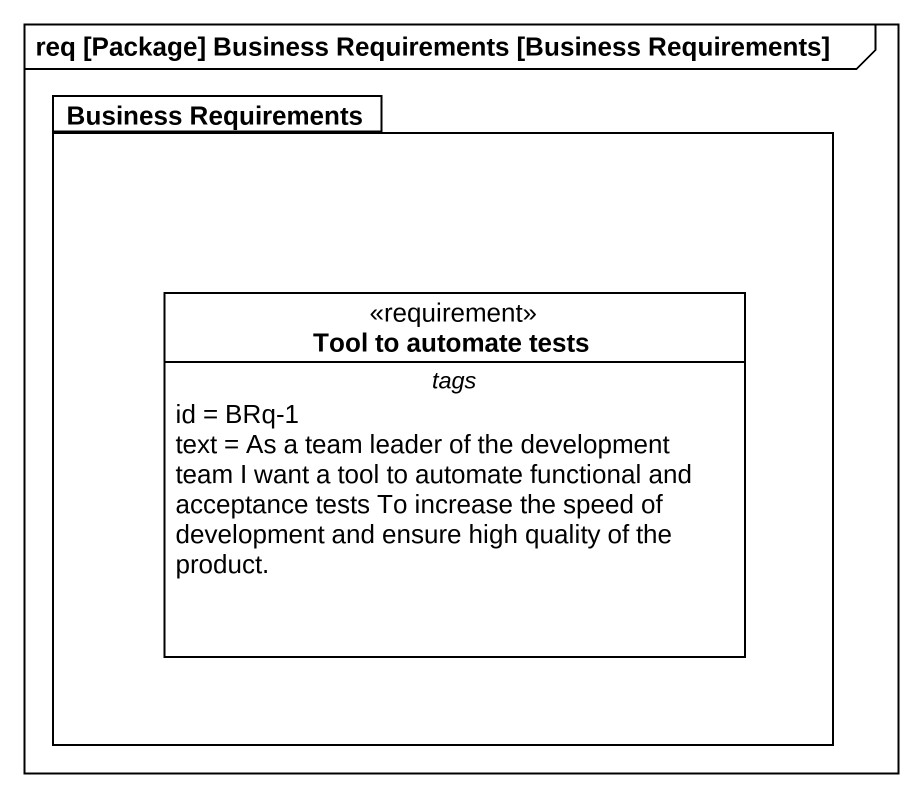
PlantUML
@startuml
mainframe req [Package] Business Requirements [Business Requirements]
hide circle
hide empty members
package "Business Requirements" as Business_Requirements {
  class "Tool to automate tests" as Tool_to_automate_tests <<requirement>> {
    -- tags --
    id = BRq-1
    text = As a team leader of the development team I want a tool to automate functional and acceptance tests To increase the speed of development and ensure high quality of the product.
  }
}
@enduml
